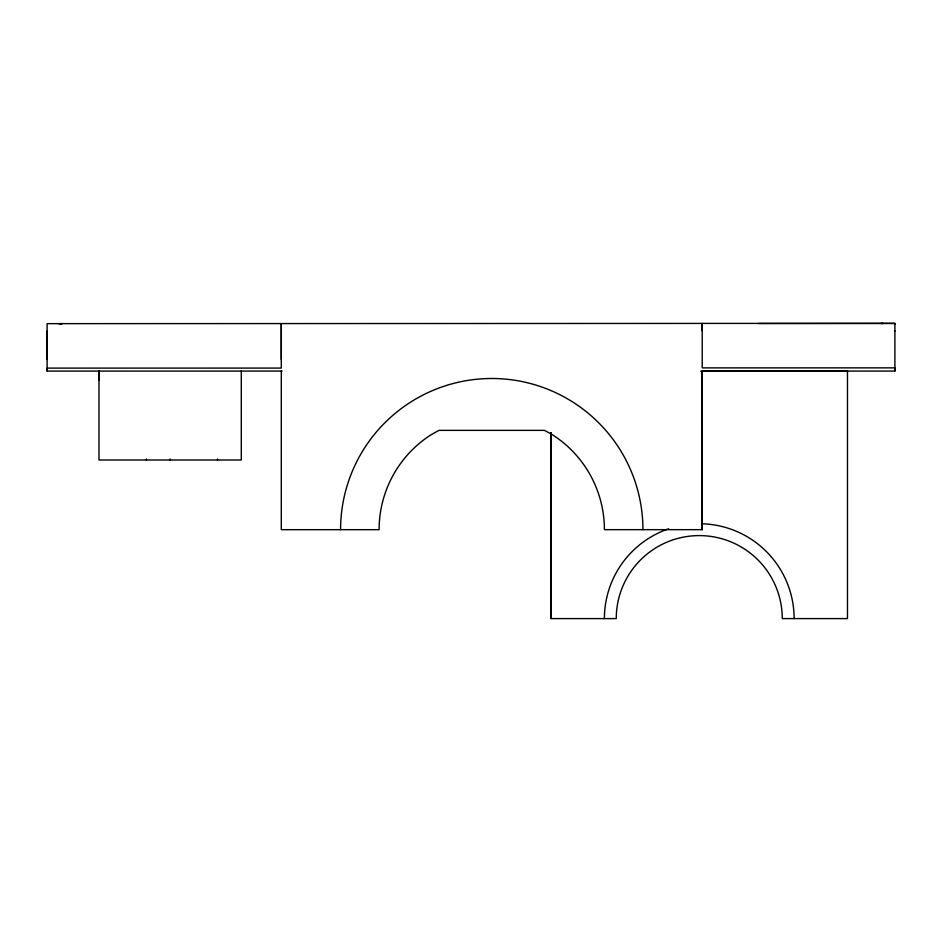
<?xml version="1.0" encoding="UTF-8"?>
<svg xmlns="http://www.w3.org/2000/svg" width="942" height="942" viewBox="0 0 942 942"><rect width="100%" height="100%" fill="white"/><g stroke="black" fill="none" stroke-linecap="round" stroke-linejoin="round"><path stroke-width="1.41" d="M98.992 380.109L98.992 371.089L98.992 460.002L241.282 460.002L241.282 371.077M146.422 460.002L146.422 458.966M170.125 460.002L170.125 458.966M217.555 460.002L217.555 458.966M281.293 371.077L281.293 529.675L379.108 529.675A112.64 112.64 0 0 1 431.401 434.556L439.031 430.364L544.488 430.364L552.118 434.556A112.64 112.64 0 0 1 604.399 529.663L702.226 529.663L702.226 371.077L894.9 371.077L894.9 367.863L702.226 367.886L702.214 323.412L894.888 323.4L894.888 324.413M700.718 371.195L847.47 371.089L847.47 618.6L782.26 618.6A83.002 83.002 0 0 0 699.258 535.598A83.002 83.002 0 0 0 616.256 618.6L551.046 618.6L551.046 432.59M894.888 323.4L758.546 323.495M880.923 323.459L883.043 323.459M47.112 331.148L47.112 371.077L282.188 371.077M894.9 371.077L894.888 330.889M47.124 371.077L47.112 368.11L281.293 368.087L281.293 323.624L281.293 359.408M894.888 324.26L894.888 331.054M702.214 330.913L702.214 323.424L47.1 323.648L47.112 359.444M702.202 371.089L702.214 529.675M551.035 432.755L551.046 618.588M604.399 618.6A94.859 94.859 0 0 1 668.667 528.803M701.955 523.776A94.859 94.859 0 0 1 794.118 618.6M340.58 529.663A151.179 151.179 0 0 1 491.759 378.496A151.179 151.179 0 0 1 642.939 529.663M62.019 323.671L58.969 323.671L62.019 323.671"/></g></svg>
